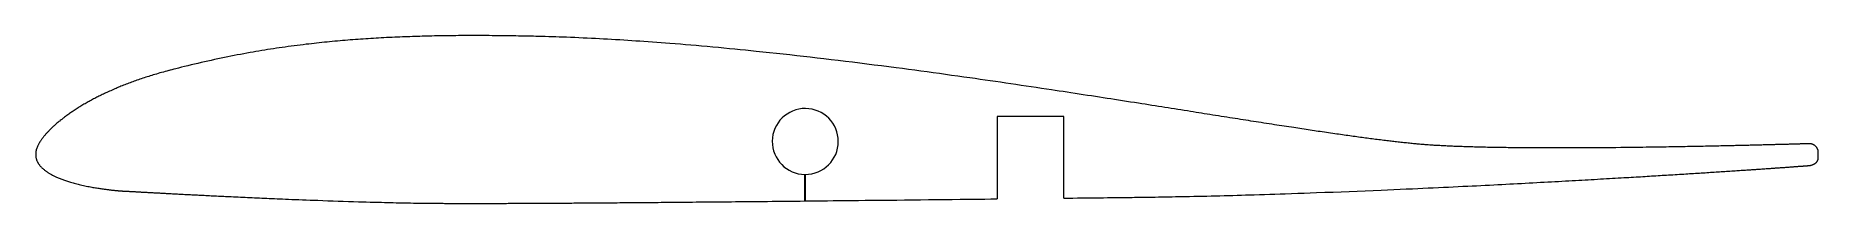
# Model space of a CAD drawing. Header units: millimetres. Extents: x -4 to 434, y 146 to 187.
import ezdxf

# ---------------------------------------------------------------- set-up
doc = ezdxf.new("R2010")
doc.units = ezdxf.units.MM
doc.layers.add('Geometries', color=7, linetype='Continuous')

msp = doc.modelspace()

# ---------------------------------------------------------------- linework, layer by layer
at = {"layer": 'Geometries', "linetype": 'Continuous', "lineweight": 13}
for p, q in [((232.18, 167.22), (232.18, 147.01)), ((248.58, 167.22), (232.18, 167.22)), ((248.58, 147.19), (248.58, 167.22)), ((185.04, 146.5), (185.04, 153)), ((185.14, 153), (185.14, 146.5))]:
    msp.add_line(p, q, dxfattribs=at)
at = {"layer": 'Geometries', "linetype": 'Continuous', "lineweight": 13, "flags": 128}
for points in [[(431.4, 160.55), (431.28, 160.55), (431.16, 160.54), (431.04, 160.54), (430.91, 160.54), (430.78, 160.53), (430.65, 160.53), (430.52, 160.52), (430.38, 160.52), (430.24, 160.52), (430.1, 160.51), (429.95, 160.51), (429.81, 160.5), (429.65, 160.5), (429.5, 160.49), (429.34, 160.49), (429.18, 160.49), (429.02, 160.48), (428.86, 160.48), (428.69, 160.47), (428.52, 160.47), (428.35, 160.46), (428.17, 160.46), (428, 160.45), (427.8, 160.45), (427.6, 160.44), (427.4, 160.43), (427.19, 160.43), (426.98, 160.42), (426.75, 160.42), (426.52, 160.41), (426.29, 160.4), (426.06, 160.4), (425.82, 160.39), (425.58, 160.38), (425.35, 160.38), (425.11, 160.37), (424.88, 160.36), (424.64, 160.36), (424.4, 160.35), (424.15, 160.35), (423.9, 160.34), (423.66, 160.33), (423.4, 160.33), (423.15, 160.32), (422.9, 160.31), (422.64, 160.3), (422.38, 160.3), (422.12, 160.29), (421.84, 160.28), (421.55, 160.28), (421.26, 160.27), (420.97, 160.26), (420.68, 160.25), (420.38, 160.25), (420.1, 160.24), (419.81, 160.23), (419.53, 160.22), (419.24, 160.22), (418.95, 160.21), (418.62, 160.2), (418.29, 160.19), (417.95, 160.19), (417.62, 160.18), (417.28, 160.17), (416.94, 160.16), (416.59, 160.15), (416.25, 160.14), (415.85, 160.13), (415.45, 160.13), (415.04, 160.12), (414.63, 160.11), (414.22, 160.1), (413.8, 160.09), (413.38, 160.08), (413, 160.07), (412.61, 160.06), (412.22, 160.05), (411.83, 160.04), (411.43, 160.03), (411.03, 160.02), (410.6, 160.02), (410.16, 160.01), (409.72, 160), (409.27, 159.99), (408.82, 159.98), (408.38, 159.97), (407.94, 159.96), (407.49, 159.95), (407.05, 159.94), (406.51, 159.93), (405.97, 159.92), (405.43, 159.91), (404.88, 159.9), (404.33, 159.89), (403.78, 159.88), (403.23, 159.86), (402.67, 159.85), (402.11, 159.84), (401.55, 159.83), (400.98, 159.82), (400.42, 159.81), (399.75, 159.8), (399.07, 159.79), (398.39, 159.78), (397.71, 159.77), (397.02, 159.75), (396.32, 159.74), (395.62, 159.73), (394.91, 159.72), (394.21, 159.71), (393.51, 159.7), (392.81, 159.69), (392.11, 159.68), (391.41, 159.67), (390.57, 159.66), (389.73, 159.65), (388.89, 159.64), (388.05, 159.63), (387.2, 159.62), (386.35, 159.61), (385.17, 159.59), (383.99, 159.58), (382.81, 159.57), (381.63, 159.56), (380.44, 159.55), (379.26, 159.54), (378.08, 159.53), (377.15, 159.53), (376.22, 159.52), (375.29, 159.52), (374.37, 159.52), (373.45, 159.51), (372.52, 159.51), (371.6, 159.51), (370.71, 159.51), (369.81, 159.51), (368.92, 159.51), (368.03, 159.51), (367.33, 159.51), (366.64, 159.51), (365.94, 159.51), (365.26, 159.52), (364.64, 159.52), (364.03, 159.52), (363.42, 159.52), (362.81, 159.53), (362.21, 159.53), (361.61, 159.54), (361.01, 159.54), (360.41, 159.55), (359.84, 159.55), (359.28, 159.56), (358.72, 159.57), (358.16, 159.57), (357.61, 159.58), (357.06, 159.59), (356.54, 159.59), (356.02, 159.6), (355.51, 159.61), (355, 159.62), (354.49, 159.63), (353.99, 159.64), (353.49, 159.64), (352.99, 159.65), (352.49, 159.66), (352, 159.68), (351.52, 159.69), (351.04, 159.7), (350.57, 159.71), (350.1, 159.72), (349.7, 159.73), (349.31, 159.74), (348.91, 159.75), (348.52, 159.76), (348.14, 159.78), (347.75, 159.79), (347.39, 159.8), (347.03, 159.81), (346.68, 159.82), (346.32, 159.83), (345.97, 159.85), (345.62, 159.86), (345.27, 159.87), (344.93, 159.89), (344.59, 159.9), (344.25, 159.91), (343.92, 159.93), (343.59, 159.94), (343.27, 159.95), (342.94, 159.97), (342.63, 159.98), (342.32, 160), (342.01, 160.01), (341.7, 160.03), (341.4, 160.04), (341.1, 160.06), (340.82, 160.08), (340.54, 160.09), (340.26, 160.11), (339.98, 160.12), (339.71, 160.14), (339.44, 160.15), (339.18, 160.17), (338.91, 160.19), (338.65, 160.2), (338.39, 160.22), (337.96, 160.25), (337.78, 160.26), (337.6, 160.28), (337.39, 160.29), (337.17, 160.31), (336.96, 160.33), (336.68, 160.35), (336.41, 160.37), (336.13, 160.4), (335.85, 160.42), (335.56, 160.44), (335.28, 160.47), (334.99, 160.5), (334.67, 160.53), (334.34, 160.56), (334.01, 160.59), (333.68, 160.62), (333.35, 160.66), (333.01, 160.69), (332.67, 160.73), (332.32, 160.76), (331.97, 160.8), (331.62, 160.84), (331.27, 160.87), (330.92, 160.91), (330.57, 160.95), (330.21, 160.99), (329.88, 161.03), (329.54, 161.07), (329.21, 161.11), (328.86, 161.15), (328.52, 161.19), (328.18, 161.23), (327.83, 161.27), (327.44, 161.32), (327.05, 161.37), (326.66, 161.42), (326.26, 161.47), (325.86, 161.52), (325.46, 161.57), (325.06, 161.62), (324.65, 161.67), (324.24, 161.73), (323.83, 161.78), (323.42, 161.83), (323.01, 161.89), (322.59, 161.94), (322.18, 162), (321.75, 162.06), (321.32, 162.12), (320.89, 162.17), (320.45, 162.23), (320.01, 162.29), (319.58, 162.35), (319.14, 162.42), (318.7, 162.48), (318.26, 162.54), (317.81, 162.6), (317.35, 162.67), (316.89, 162.73), (316.43, 162.8), (315.96, 162.86), (315.5, 162.93), (315.03, 163), (314.53, 163.07), (314.02, 163.15), (313.52, 163.22), (313.01, 163.29), (312.5, 163.37), (311.98, 163.44), (311.49, 163.52), (311, 163.59), (310.51, 163.66), (310.02, 163.74), (309.52, 163.81), (309.02, 163.89), (308.51, 163.96), (308.01, 164.04), (307.5, 164.11), (306.99, 164.19), (306.49, 164.27), (305.98, 164.35), (305.47, 164.42), (304.96, 164.5), (304.38, 164.59), (303.79, 164.68), (303.2, 164.77), (302.61, 164.86), (302.01, 164.95), (301.42, 165.04), (300.82, 165.14), (300.21, 165.23), (299.58, 165.33), (298.94, 165.43), (298.3, 165.53), (297.65, 165.63), (297.01, 165.73), (296.36, 165.83), (295.73, 165.93), (295.11, 166.03), (294.48, 166.13), (293.85, 166.23), (293.21, 166.32), (292.57, 166.42), (291.93, 166.53), (291.29, 166.63), (290.62, 166.73), (289.94, 166.84), (289.26, 166.95), (288.58, 167.05), (287.89, 167.16), (287.2, 167.27), (286.51, 167.38), (285.81, 167.49), (285.12, 167.6), (284.42, 167.71), (283.72, 167.82), (283.01, 167.93), (282.34, 168.04), (281.68, 168.15), (281, 168.25), (280.33, 168.36), (279.66, 168.47), (278.87, 168.59), (278.09, 168.71), (277.3, 168.84), (276.51, 168.96), (275.71, 169.09), (274.93, 169.21), (274.15, 169.34), (273.36, 169.46), (272.57, 169.59), (271.76, 169.71), (270.95, 169.84), (270.13, 169.97), (269.32, 170.1), (268.5, 170.23), (267.68, 170.36), (266.85, 170.49), (265.89, 170.64), (264.92, 170.79), (263.95, 170.94), (262.97, 171.09), (262, 171.25), (261.01, 171.4), (260.09, 171.54), (259.16, 171.69), (258.22, 171.83), (257.29, 171.98), (256.35, 172.12), (255.35, 172.28), (254.35, 172.43), (253.35, 172.59), (252.34, 172.74), (251.33, 172.89), (250.32, 173.05), (249.36, 173.2), (248.41, 173.34), (247.45, 173.49), (246.48, 173.63), (245.52, 173.78), (244.28, 173.96), (243.05, 174.15), (241.81, 174.34), (240.56, 174.52), (239.31, 174.71), (238.06, 174.89), (236.81, 175.08), (235.56, 175.26), (234.3, 175.45), (233.04, 175.63), (231.78, 175.81), (230.52, 176), (229.27, 176.18), (228.03, 176.36), (226.78, 176.53), (225.53, 176.71), (224.03, 176.92), (222.54, 177.13), (221.04, 177.34), (219.54, 177.55), (218.04, 177.76), (216.53, 177.97), (215.02, 178.17), (213.51, 178.38), (212, 178.58), (210.49, 178.78), (208.97, 178.99), (207.45, 179.19), (205.66, 179.42), (203.87, 179.65), (202.07, 179.88), (200.28, 180.11), (198.52, 180.33), (196.76, 180.55), (194.99, 180.77), (193.23, 180.98), (191.46, 181.19), (189.7, 181.4), (188.04, 181.6), (186.37, 181.79), (184.71, 181.98), (183.04, 182.17), (181.38, 182.35), (179.72, 182.54), (178.06, 182.72), (176.4, 182.89), (174.74, 183.07), (173.08, 183.24), (171.78, 183.37), (170.47, 183.5), (169.17, 183.63), (167.87, 183.76), (166.58, 183.89), (165.2, 184.02), (163.83, 184.15), (162.46, 184.27), (161.08, 184.4), (159.72, 184.52), (158.35, 184.64), (157.06, 184.75), (155.78, 184.86), (154.49, 184.96), (153.21, 185.07), (151.93, 185.17), (150.87, 185.25), (149.81, 185.33), (148.74, 185.41), (147.68, 185.49), (146.63, 185.56), (145.57, 185.64), (144.57, 185.71), (143.58, 185.77), (142.59, 185.84), (141.6, 185.9), (140.61, 185.97), (139.61, 186.03), (138.62, 186.09), (137.62, 186.14), (136.63, 186.2), (135.64, 186.26), (134.65, 186.31), (133.66, 186.36), (132.68, 186.41), (131.65, 186.46), (130.62, 186.51), (129.6, 186.55), (128.57, 186.6), (127.55, 186.64), (126.53, 186.68), (125.66, 186.71), (124.8, 186.74), (123.93, 186.77), (123.07, 186.8), (122.2, 186.83), (121.34, 186.85), (120.48, 186.88), (119.66, 186.9), (119.04, 186.91), (118.46, 186.93), (117.95, 186.94), (117.44, 186.95), (116.78, 186.96), (116.12, 186.98), (115.47, 186.99), (114.82, 187), (114.17, 187.01), (113.53, 187.02), (112.89, 187.03), (112.25, 187.04), (111.58, 187.05), (110.92, 187.06), (110.26, 187.07), (109.6, 187.07), (108.95, 187.08), (108.3, 187.08), (107.59, 187.09), (106.89, 187.09), (106.19, 187.1), (105.49, 187.1), (104.8, 187.1), (104.12, 187.1), (103.45, 187.1), (102.78, 187.1), (102.11, 187.1), (101.43, 187.1), (100.75, 187.09), (100.08, 187.09), (99.41, 187.08), (98.74, 187.08), (98.08, 187.07), (97.42, 187.06), (96.76, 187.05), (96.11, 187.04), (95.45, 187.03), (94.8, 187.02), (94.16, 187.01), (93.51, 186.99), (92.87, 186.98), (92.29, 186.97), (91.71, 186.95), (91.13, 186.94), (90.55, 186.92), (89.97, 186.9), (89.4, 186.88), (88.78, 186.86), (88.15, 186.84), (87.54, 186.82), (86.92, 186.8), (86.31, 186.77), (85.7, 186.75), (85.09, 186.72), (84.42, 186.7), (83.76, 186.66), (83.1, 186.63), (82.44, 186.6), (81.79, 186.57), (81.13, 186.53), (80.48, 186.5), (79.84, 186.46), (79.19, 186.42), (78.55, 186.38), (77.92, 186.34), (77.3, 186.3), (76.68, 186.26), (76.05, 186.22), (75.42, 186.17), (74.78, 186.12), (74.15, 186.08), (73.52, 186.03), (72.89, 185.98), (72.27, 185.93), (71.64, 185.87), (71.02, 185.82), (70.38, 185.76), (69.73, 185.7), (69.09, 185.64), (68.45, 185.58), (67.81, 185.52), (67.17, 185.46), (66.54, 185.39), (65.9, 185.32), (65.27, 185.26), (64.64, 185.19), (64.02, 185.12), (63.39, 185.04), (62.66, 184.96), (61.93, 184.87), (61.2, 184.78), (60.47, 184.69), (59.74, 184.59), (59, 184.49), (58.27, 184.39), (57.54, 184.29), (56.81, 184.19), (56.1, 184.09), (55.39, 183.98), (54.68, 183.87), (53.97, 183.76), (53.25, 183.65), (52.53, 183.53), (51.81, 183.42), (51.1, 183.3), (50.38, 183.18), (49.67, 183.05), (48.96, 182.93), (48.17, 182.79), (47.38, 182.64), (46.59, 182.49), (45.81, 182.35), (45.02, 182.19), (44.24, 182.04), (43.45, 181.88), (42.67, 181.72), (41.85, 181.55), (41.03, 181.38), (40.21, 181.2), (39.4, 181.03), (38.58, 180.85), (37.76, 180.66), (36.94, 180.47), (36.13, 180.29), (35.31, 180.09), (34.49, 179.9), (33.67, 179.7), (32.86, 179.5), (32.14, 179.32), (31.41, 179.14), (30.69, 178.95), (30.22, 178.83), (29.74, 178.71), (29.32, 178.6), (29.13, 178.55), (29.05, 178.53), (29.04, 178.53), (29.03, 178.52), (29.02, 178.52), (29.01, 178.52), (29, 178.52), (28.99, 178.51), (28.55, 178.4), (28.11, 178.28), (27.67, 178.16), (27.24, 178.04), (26.81, 177.92), (26.39, 177.8), (25.96, 177.67), (25.58, 177.56), (25.2, 177.44), (24.82, 177.33), (24.44, 177.21), (24.07, 177.09), (23.7, 176.98), (23.33, 176.86), (22.96, 176.74), (22.6, 176.62), (22.24, 176.5), (21.88, 176.37), (21.53, 176.25), (21.19, 176.13), (20.86, 176.02), (20.53, 175.9), (20.21, 175.78), (19.89, 175.66), (19.55, 175.54), (19.21, 175.41), (18.87, 175.28), (18.54, 175.16), (18.21, 175.03), (17.88, 174.9), (17.58, 174.78), (17.27, 174.65), (16.97, 174.53), (16.67, 174.41), (16.37, 174.28), (16.05, 174.14), (15.72, 174), (15.4, 173.86), (15.08, 173.72), (14.76, 173.58), (14.44, 173.44), (14.13, 173.3), (13.82, 173.16), (13.53, 173.02), (13.24, 172.89), (12.96, 172.75), (12.68, 172.61), (12.4, 172.48), (12.12, 172.34), (11.86, 172.21), (11.6, 172.08), (11.34, 171.95), (11.09, 171.82), (10.84, 171.69), (10.56, 171.54), (10.29, 171.4), (10.02, 171.25), (9.75, 171.11), (9.48, 170.96), (9.22, 170.81), (8.96, 170.67), (8.7, 170.52), (8.45, 170.37), (8.19, 170.23), (7.94, 170.08), (7.7, 169.93), (7.45, 169.78), (7.21, 169.64), (6.97, 169.49), (6.74, 169.34), (6.49, 169.19), (6.25, 169.04), (6.01, 168.88), (5.78, 168.73), (5.55, 168.57), (5.32, 168.42), (5.1, 168.27), (4.87, 168.12), (4.66, 167.97), (4.44, 167.82), (4.23, 167.66), (4.02, 167.51), (3.81, 167.36), (3.63, 167.23), (3.44, 167.09), (3.26, 166.95), (3.08, 166.81), (2.91, 166.68), (2.73, 166.54), (2.56, 166.41), (2.39, 166.27), (2.23, 166.13), (2.06, 166), (1.9, 165.87), (1.74, 165.73), (1.55, 165.57), (1.37, 165.42), (1.19, 165.26), (1.02, 165.11), (0.87, 164.97), (0.73, 164.84), (0.59, 164.71), (0.45, 164.58), (0.31, 164.45), (0.18, 164.32), (0.02, 164.17), (-0.13, 164.02), (-0.28, 163.87), (-0.42, 163.72), (-0.55, 163.59), (-0.67, 163.46), (-0.79, 163.33), (-0.91, 163.2), (-1.03, 163.07), (-1.14, 162.94), (-1.25, 162.81), (-1.36, 162.69), (-1.46, 162.57), (-1.56, 162.45), (-1.66, 162.33), (-1.75, 162.21), (-1.84, 162.1), (-1.93, 161.98), (-2.03, 161.84), (-2.13, 161.71), (-2.23, 161.58), (-2.32, 161.45), (-2.4, 161.33), (-2.48, 161.21), (-2.55, 161.1), (-2.62, 160.99), (-2.69, 160.87), (-2.76, 160.76), (-2.82, 160.65), (-2.89, 160.54), (-2.95, 160.43), (-3, 160.33), (-3.06, 160.22), (-3.11, 160.12), (-3.16, 160.01), (-3.21, 159.91), (-3.25, 159.81), (-3.29, 159.71), (-3.33, 159.61), (-3.37, 159.5), (-3.41, 159.4), (-3.44, 159.31), (-3.47, 159.21), (-3.5, 159.11)], [(-3.5, 159.11), (-3.52, 159.01), (-3.55, 158.91), (-3.57, 158.81), (-3.59, 158.71), (-3.61, 158.61), (-3.62, 158.51), (-3.63, 158.41), (-3.64, 158.32), (-3.65, 158.22), (-3.66, 158.11), (-3.66, 158), (-3.66, 157.89), (-3.66, 157.78), (-3.66, 157.67), (-3.65, 157.56), (-3.64, 157.45), (-3.62, 157.35), (-3.61, 157.24), (-3.59, 157.14), (-3.56, 157.03), (-3.54, 156.93), (-3.51, 156.83), (-3.48, 156.74), (-3.45, 156.64), (-3.42, 156.55), (-3.38, 156.45), (-3.34, 156.35), (-3.29, 156.24), (-3.24, 156.13), (-3.19, 156.03), (-3.13, 155.93), (-3.07, 155.82), (-3.01, 155.72), (-2.95, 155.63), (-2.89, 155.54), (-2.82, 155.45), (-2.76, 155.36), (-2.69, 155.27), (-2.62, 155.18), (-2.53, 155.07), (-2.44, 154.97), (-2.34, 154.87), (-2.24, 154.76), (-2.14, 154.66), (-2.04, 154.57), (-1.94, 154.47), (-1.83, 154.37), (-1.72, 154.28), (-1.6, 154.18), (-1.48, 154.08), (-1.36, 153.99), (-1.24, 153.9), (-1.11, 153.8), (-0.98, 153.71), (-0.84, 153.62), (-0.69, 153.52), (-0.54, 153.42), (-0.39, 153.33), (-0.23, 153.23), (-0.07, 153.14), (0.09, 153.05), (0.26, 152.96), (0.43, 152.87), (0.6, 152.78), (0.77, 152.69), (0.95, 152.61), (1.12, 152.52), (1.3, 152.44), (1.48, 152.36), (1.68, 152.27), (1.89, 152.18), (2.1, 152.09), (2.32, 152.01), (2.53, 151.92), (2.75, 151.84), (2.97, 151.76), (3.19, 151.67), (3.43, 151.59), (3.66, 151.51), (3.9, 151.43), (4.14, 151.35), (4.38, 151.28), (4.62, 151.2), (4.92, 151.11), (5.22, 151.02), (5.52, 150.94), (5.82, 150.85), (6.13, 150.77), (6.43, 150.69), (6.73, 150.62), (7.03, 150.54), (7.33, 150.47), (7.69, 150.39), (8.05, 150.31), (8.4, 150.23), (8.76, 150.15), (9.12, 150.08), (9.47, 150.01), (9.78, 149.95), (10.08, 149.9), (10.38, 149.84), (10.68, 149.79), (10.98, 149.74), (11.27, 149.69), (11.56, 149.64), (11.83, 149.6), (12.09, 149.56), (12.36, 149.52), (12.61, 149.48), (12.87, 149.45), (13.12, 149.41), (13.34, 149.38), (13.55, 149.35), (13.76, 149.33), (13.96, 149.3), (14.17, 149.27), (14.37, 149.25), (14.56, 149.23), (14.75, 149.21), (14.94, 149.18), (15.11, 149.17), (15.27, 149.15), (15.44, 149.13), (15.59, 149.12), (15.75, 149.1), (15.9, 149.08), (16.06, 149.07), (16.2, 149.06), (16.33, 149.04), (16.46, 149.03), (16.59, 149.02), (16.71, 149.01), (16.83, 149), (16.95, 148.99), (17.06, 148.99), (17.17, 148.98), (17.28, 148.97), (17.38, 148.96), (17.49, 148.95), (17.59, 148.95), (17.68, 148.94), (17.77, 148.94), (17.85, 148.93), (17.92, 148.93), (17.95, 148.93), (17.95, 148.93), (17.95, 148.93), (17.96, 148.93), (17.96, 148.93), (17.96, 148.93), (17.97, 148.93), (17.97, 148.93), (18.07, 148.92), (18.16, 148.92), (18.27, 148.91), (18.37, 148.9), (18.48, 148.9), (18.58, 148.89), (18.7, 148.89), (18.81, 148.88), (18.93, 148.87), (19.06, 148.87), (19.18, 148.86), (19.32, 148.85), (19.45, 148.85), (19.58, 148.84), (19.72, 148.83), (19.87, 148.82), (20.01, 148.82), (20.16, 148.81), (20.31, 148.8), (20.46, 148.79), (20.6, 148.78), (20.75, 148.78), (20.9, 148.77), (21.06, 148.76), (21.21, 148.75), (21.38, 148.74), (21.55, 148.73), (21.72, 148.72), (21.9, 148.71), (22.07, 148.7), (22.25, 148.69), (22.47, 148.68), (22.69, 148.67), (22.91, 148.66), (23.13, 148.64), (23.37, 148.63), (23.6, 148.62), (23.84, 148.61), (24.09, 148.59), (24.33, 148.58), (24.58, 148.57), (24.84, 148.55), (25.09, 148.54), (25.35, 148.52), (25.61, 148.51), (25.88, 148.5), (26.15, 148.48), (26.42, 148.47), (26.69, 148.45), (26.96, 148.44), (27.23, 148.42), (27.52, 148.41), (27.81, 148.39), (28.1, 148.38), (28.39, 148.36), (28.69, 148.34), (28.99, 148.33), (29.29, 148.31), (29.59, 148.3), (29.9, 148.28), (30.21, 148.26), (30.53, 148.25), (30.84, 148.23), (31.16, 148.21), (31.48, 148.2), (31.84, 148.18), (32.2, 148.16), (32.56, 148.14), (32.93, 148.12), (33.3, 148.1), (33.64, 148.08), (33.98, 148.07), (34.32, 148.05), (34.66, 148.03), (35.01, 148.01), (35.35, 148), (35.7, 147.98), (36.05, 147.96), (36.4, 147.94), (36.82, 147.92), (37.24, 147.9), (37.66, 147.88), (38.09, 147.86), (38.52, 147.83), (38.96, 147.81), (39.39, 147.79), (39.83, 147.77), (40.28, 147.75), (40.72, 147.73), (41.17, 147.7), (41.62, 147.68), (42.04, 147.66), (42.47, 147.64), (42.91, 147.62), (43.34, 147.6), (43.77, 147.58), (44.33, 147.55), (44.89, 147.52), (45.46, 147.5), (46.02, 147.47), (46.59, 147.44), (47.16, 147.42), (47.72, 147.39), (48.29, 147.37), (48.86, 147.34), (49.45, 147.31), (50.03, 147.29), (50.62, 147.26), (51.22, 147.23), (51.81, 147.21), (52.41, 147.18), (53.01, 147.15), (53.65, 147.13), (54.29, 147.1), (54.93, 147.07), (55.57, 147.04), (56.22, 147.01), (56.87, 146.99), (57.63, 146.96), (58.4, 146.92), (59.17, 146.89), (59.95, 146.86), (60.87, 146.82), (61.8, 146.79), (62.72, 146.75), (63.66, 146.72), (64.59, 146.68), (65.52, 146.65), (66.78, 146.6), (68.03, 146.56), (69.29, 146.51), (70.54, 146.47), (71.8, 146.43), (73.06, 146.39), (74.32, 146.35), (75.57, 146.31), (76.51, 146.28), (77.44, 146.26), (78.37, 146.23), (79.3, 146.2), (80.23, 146.18), (81.16, 146.16), (81.88, 146.14), (82.61, 146.12), (83.33, 146.11), (84.05, 146.09), (84.76, 146.07), (85.48, 146.06), (86.19, 146.05), (86.9, 146.03), (87.61, 146.02), (88.32, 146.01), (89.02, 145.99), (89.72, 145.98), (90.33, 145.97), (90.94, 145.97), (91.55, 145.96), (91.95, 145.95), (92.34, 145.95), (92.69, 145.94), (92.85, 145.94), (92.87, 145.94), (92.88, 145.94), (92.9, 145.94), (92.92, 145.94), (92.93, 145.94), (92.95, 145.94), (92.97, 145.94), (93.16, 145.94), (93.36, 145.94), (93.56, 145.94), (93.76, 145.93), (93.97, 145.93), (94.18, 145.93), (94.39, 145.93), (94.62, 145.93), (94.86, 145.92), (95.1, 145.92), (95.34, 145.92), (95.59, 145.92), (95.84, 145.92), (96.09, 145.92), (96.34, 145.92), (96.6, 145.91), (96.86, 145.91), (97.12, 145.91), (97.38, 145.91), (97.65, 145.91), (97.92, 145.91), (98.19, 145.91), (98.47, 145.91), (98.75, 145.91), (99.03, 145.9), (99.32, 145.9), (99.6, 145.9), (99.89, 145.9), (100.18, 145.9), (100.47, 145.9), (100.77, 145.9), (101.08, 145.9), (101.38, 145.9), (101.69, 145.9), (102, 145.9), (102.32, 145.9), (102.64, 145.9), (102.95, 145.9), (103.28, 145.9), (103.6, 145.9), (103.93, 145.9), (104.26, 145.9), (104.58, 145.9), (104.91, 145.9), (105.24, 145.9), (105.58, 145.9), (105.98, 145.9), (106.38, 145.9), (106.79, 145.9), (107.2, 145.9), (107.62, 145.9), (108.03, 145.9), (108.45, 145.91), (108.88, 145.91), (109.31, 145.91), (109.74, 145.91), (110.17, 145.91), (110.61, 145.91), (111.03, 145.91), (111.44, 145.91), (111.87, 145.91), (112.29, 145.92), (112.72, 145.92), (113.15, 145.92), (113.59, 145.92), (114.03, 145.92), (114.47, 145.92), (114.92, 145.93), (115.37, 145.93), (115.82, 145.93), (116.28, 145.93), (116.76, 145.93), (117.24, 145.94), (117.72, 145.94), (118.21, 145.94), (118.7, 145.94), (119.2, 145.95), (119.7, 145.95), (120.2, 145.95), (120.7, 145.95), (121.2, 145.96), (121.71, 145.96), (122.22, 145.96), (122.71, 145.96), (123.2, 145.97), (123.68, 145.97), (124.18, 145.97), (124.67, 145.98), (125.2, 145.98), (125.73, 145.98), (126.26, 145.98), (126.79, 145.99), (127.33, 145.99), (127.87, 145.99), (128.38, 146), (128.9, 146), (129.41, 146), (129.93, 146.01), (130.45, 146.01), (131.03, 146.02), (131.62, 146.02), (132.21, 146.02), (132.8, 146.03), (133.39, 146.03), (133.99, 146.04), (134.59, 146.04), (135.19, 146.05), (135.82, 146.05), (136.45, 146.05), (137.08, 146.06), (137.71, 146.06), (138.35, 146.07), (138.99, 146.07), (139.63, 146.08), (140.34, 146.08), (141.05, 146.09), (141.77, 146.1), (142.49, 146.1), (143.21, 146.11), (143.93, 146.11), (144.66, 146.12), (145.39, 146.12), (146.12, 146.13), (146.86, 146.14), (147.58, 146.14), (148.31, 146.15), (149.04, 146.15), (149.77, 146.16), (150.52, 146.17), (151.27, 146.17), (152.03, 146.18), (152.78, 146.19), (153.54, 146.19), (154.29, 146.2), (155.04, 146.21), (155.79, 146.21), (156.55, 146.22), (157.45, 146.23), (158.35, 146.24), (159.26, 146.24), (160.17, 146.25), (161.08, 146.26), (162, 146.27), (163, 146.28), (164.01, 146.29), (165.02, 146.3), (166.03, 146.31), (167.04, 146.32), (168.06, 146.33), (169.08, 146.34), (170.21, 146.35), (171.34, 146.36), (172.47, 146.37), (173.61, 146.38), (174.75, 146.39), (175.89, 146.4), (177.03, 146.41), (178.18, 146.43), (179.33, 146.44), (180.48, 146.45), (181.62, 146.46), (182.76, 146.47), (183.9, 146.48), (185.04, 146.5)], [(433.66, 157.37), (433.66, 157.44), (433.66, 157.51), (433.66, 157.57), (433.66, 157.63), (433.66, 157.69), (433.66, 157.74), (433.66, 157.79), (433.66, 157.84), (433.66, 157.88), (433.66, 157.93), (433.66, 157.97), (433.66, 158), (433.66, 158.04), (433.66, 158.07), (433.66, 158.11), (433.66, 158.13), (433.66, 158.17), (433.66, 158.2), (433.66, 158.23), (433.66, 158.25), (433.66, 158.27), (433.66, 158.29), (433.66, 158.31), (433.66, 158.33), (433.66, 158.34), (433.66, 158.35), (433.66, 158.36), (433.66, 158.37), (433.66, 158.38), (433.66, 158.38), (433.66, 158.39), (433.66, 158.39), (433.66, 158.39), (433.66, 158.39), (433.66, 158.39), (433.66, 158.39), (433.66, 158.39), (433.66, 158.39), (433.66, 158.39), (433.66, 158.47), (433.65, 158.55), (433.65, 158.63), (433.63, 158.7), (433.62, 158.78), (433.6, 158.86), (433.59, 158.93), (433.56, 159.01), (433.53, 159.09), (433.5, 159.17), (433.47, 159.25), (433.43, 159.33), (433.39, 159.41), (433.35, 159.48), (433.31, 159.55), (433.26, 159.62), (433.21, 159.69), (433.16, 159.76), (433.1, 159.82), (433.04, 159.88), (432.98, 159.94), (432.92, 160), (432.86, 160.05), (432.8, 160.1), (432.74, 160.14), (432.68, 160.19), (432.61, 160.23), (432.54, 160.27), (432.47, 160.31), (432.39, 160.35), (432.31, 160.38), (432.23, 160.41), (432.15, 160.44), (432.07, 160.47), (431.99, 160.49), (431.91, 160.51), (431.82, 160.52), (431.74, 160.53), (431.65, 160.54), (431.57, 160.55), (431.48, 160.55), (431.4, 160.55)], [(248.58, 147.19), (249.7, 147.2), (250.81, 147.22), (251.91, 147.23), (253.01, 147.24), (254.11, 147.26), (255.21, 147.27), (256.24, 147.28), (257.27, 147.29), (258.29, 147.3), (259.31, 147.32), (260.33, 147.33), (261.18, 147.34), (262.02, 147.35), (262.86, 147.36), (263.7, 147.37), (264.53, 147.38), (265.37, 147.38), (265.93, 147.39), (266.48, 147.4), (267.04, 147.4), (267.6, 147.41), (268.16, 147.42), (268.72, 147.43), (269.28, 147.43), (270.12, 147.45), (270.96, 147.46), (271.8, 147.47), (272.65, 147.49), (273.49, 147.5), (274.35, 147.52), (275.15, 147.53), (275.96, 147.55), (276.77, 147.56), (277.58, 147.58), (278.39, 147.59), (279.43, 147.62), (280.48, 147.64), (281.52, 147.66), (282.57, 147.69), (283.63, 147.71), (284.68, 147.74), (285.74, 147.76), (286.8, 147.79), (287.86, 147.82), (288.93, 147.85), (289.99, 147.87), (291.06, 147.9), (292.12, 147.93), (293.17, 147.96), (294.23, 148), (295.29, 148.03), (296.55, 148.07), (297.81, 148.1), (299.08, 148.14), (300.35, 148.19), (301.62, 148.23), (302.9, 148.27), (304.43, 148.32), (305.96, 148.38), (307.49, 148.43), (309.03, 148.49), (310.57, 148.54), (312.59, 148.62), (314.6, 148.69), (316.62, 148.77), (318.59, 148.85), (320.55, 148.93), (322.51, 149.01), (324.47, 149.09), (326.43, 149.17), (327.97, 149.24), (329.51, 149.31), (331.05, 149.37), (332.58, 149.44), (334.11, 149.51), (335.38, 149.57), (336.66, 149.63), (337.93, 149.69), (339.2, 149.74), (340.46, 149.8), (341.73, 149.86), (342.91, 149.92), (344.1, 149.98), (345.28, 150.03), (346.47, 150.09), (347.65, 150.15), (348.71, 150.2), (349.78, 150.25), (350.84, 150.31), (351.91, 150.36), (352.96, 150.41), (354.02, 150.47), (355.07, 150.52), (356.04, 150.57), (357, 150.62), (357.95, 150.67), (358.91, 150.72), (359.86, 150.77), (360.81, 150.82), (361.75, 150.87), (362.7, 150.92), (363.64, 150.97), (364.57, 151.02), (365.51, 151.07), (366.44, 151.12), (367.31, 151.17), (368.18, 151.21), (369.05, 151.26), (369.91, 151.31), (370.77, 151.36), (371.6, 151.4), (372.42, 151.45), (373.24, 151.49), (374.06, 151.54), (374.87, 151.58), (375.68, 151.63), (376.44, 151.67), (377.2, 151.71), (377.95, 151.76), (378.7, 151.8), (379.45, 151.84), (380.2, 151.89), (380.94, 151.93), (381.68, 151.97), (382.41, 152.01), (383.14, 152.06), (383.86, 152.1), (384.57, 152.14), (385.28, 152.18), (385.98, 152.22), (386.58, 152.26), (387.17, 152.29), (387.76, 152.33), (388.35, 152.36), (388.94, 152.4), (389.52, 152.43), (390.07, 152.46), (390.61, 152.5), (391.15, 152.53), (391.69, 152.56), (392.23, 152.59), (392.76, 152.63), (393.3, 152.66), (393.83, 152.69), (394.35, 152.72), (394.88, 152.75), (395.39, 152.79), (395.9, 152.82), (396.41, 152.85), (396.92, 152.88), (397.46, 152.91), (398, 152.95), (398.54, 152.98), (399.07, 153.01), (399.6, 153.05), (400.13, 153.08), (400.63, 153.11), (401.12, 153.14), (401.61, 153.17), (402.09, 153.2), (402.58, 153.23), (403.06, 153.26), (403.54, 153.29), (404.01, 153.32), (404.48, 153.35), (404.95, 153.38), (405.41, 153.41), (405.86, 153.44), (406.32, 153.47), (406.76, 153.5), (407.22, 153.53), (407.67, 153.56), (408.12, 153.58), (408.56, 153.61), (409, 153.64), (409.44, 153.67), (409.86, 153.7), (410.29, 153.72), (410.71, 153.75), (411.14, 153.78), (411.56, 153.81), (411.98, 153.84), (412.4, 153.86), (412.81, 153.89), (413.22, 153.92), (413.63, 153.94), (413.99, 153.97), (414.36, 153.99), (414.72, 154.02), (415.07, 154.04), (415.43, 154.06), (415.78, 154.09), (416.13, 154.11), (416.45, 154.13), (416.76, 154.15), (417.07, 154.17), (417.38, 154.19), (417.69, 154.22), (417.99, 154.24), (418.3, 154.26), (418.6, 154.28), (418.89, 154.3), (419.19, 154.32), (419.48, 154.34), (419.77, 154.36), (420.04, 154.38), (420.31, 154.39), (420.57, 154.41), (420.84, 154.43), (421.1, 154.45), (421.37, 154.47), (421.64, 154.49), (421.91, 154.5), (422.18, 154.52), (422.44, 154.54), (422.7, 154.56), (422.95, 154.58), (423.19, 154.59), (423.43, 154.61), (423.66, 154.63), (423.9, 154.64), (424.13, 154.66), (424.36, 154.68), (424.58, 154.69), (424.81, 154.71), (425.03, 154.72), (425.24, 154.74), (425.46, 154.75), (425.67, 154.77), (425.87, 154.78), (426.09, 154.8), (426.31, 154.81), (426.53, 154.83), (426.74, 154.85), (426.95, 154.86), (427.16, 154.88), (427.35, 154.89), (427.54, 154.9), (427.73, 154.92), (427.91, 154.93), (428.09, 154.94), (428.27, 154.96), (428.45, 154.97), (428.62, 154.98), (428.79, 155), (428.96, 155.01), (429.12, 155.02), (429.28, 155.03), (429.44, 155.04), (429.59, 155.06), (429.74, 155.07), (429.9, 155.08), (430.05, 155.09), (430.19, 155.1), (430.33, 155.11), (430.47, 155.12), (430.61, 155.13), (430.74, 155.14), (430.87, 155.15), (431, 155.16), (431.12, 155.17), (431.25, 155.18), (431.37, 155.19), (431.49, 155.2), (431.6, 155.21), (431.71, 155.22)], [(431.71, 155.22), (431.82, 155.25), (431.92, 155.28), (432.02, 155.32), (432.12, 155.35), (432.21, 155.38), (432.3, 155.42), (432.38, 155.45), (432.46, 155.49), (432.53, 155.52), (432.6, 155.55), (432.67, 155.59), (432.74, 155.63), (432.8, 155.66), (432.86, 155.7), (432.92, 155.74), (432.98, 155.78), (433.03, 155.82), (433.08, 155.87), (433.13, 155.91), (433.18, 155.95), (433.22, 156), (433.26, 156.04), (433.3, 156.09), (433.33, 156.13), (433.37, 156.18), (433.4, 156.24), (433.43, 156.29), (433.46, 156.34), (433.49, 156.4), (433.52, 156.46), (433.54, 156.51), (433.56, 156.57), (433.58, 156.63), (433.59, 156.69), (433.61, 156.75), (433.62, 156.82), (433.63, 156.89), (433.64, 156.97), (433.65, 157.04), (433.66, 157.12), (433.66, 157.2), (433.66, 157.29), (433.66, 157.37)], [(185.14, 146.5), (186.5, 146.51), (187.86, 146.52), (189.22, 146.54), (190.59, 146.55), (191.96, 146.57), (193.33, 146.58), (194.95, 146.6), (196.57, 146.62), (198.19, 146.63), (199.81, 146.65), (201.75, 146.67), (203.69, 146.69), (205.63, 146.71), (207.57, 146.73), (209.51, 146.75), (211.46, 146.78), (213.4, 146.8), (215.34, 146.82), (217.28, 146.84), (219.22, 146.86), (221.16, 146.88), (223.1, 146.9), (224.62, 146.92), (226.13, 146.94), (227.65, 146.95), (229.16, 146.97), (230.68, 146.99), (232.18, 147.01)]]:
    msp.add_lwpolyline(points, dxfattribs=at)
at = {"layer": 'Geometries', "linetype": 'Continuous', "lineweight": 13}
msp.add_arc((185.14, 161.1), 8.1, 270, 269.2926, dxfattribs=at)

doc.saveas('drawing.dxf')
